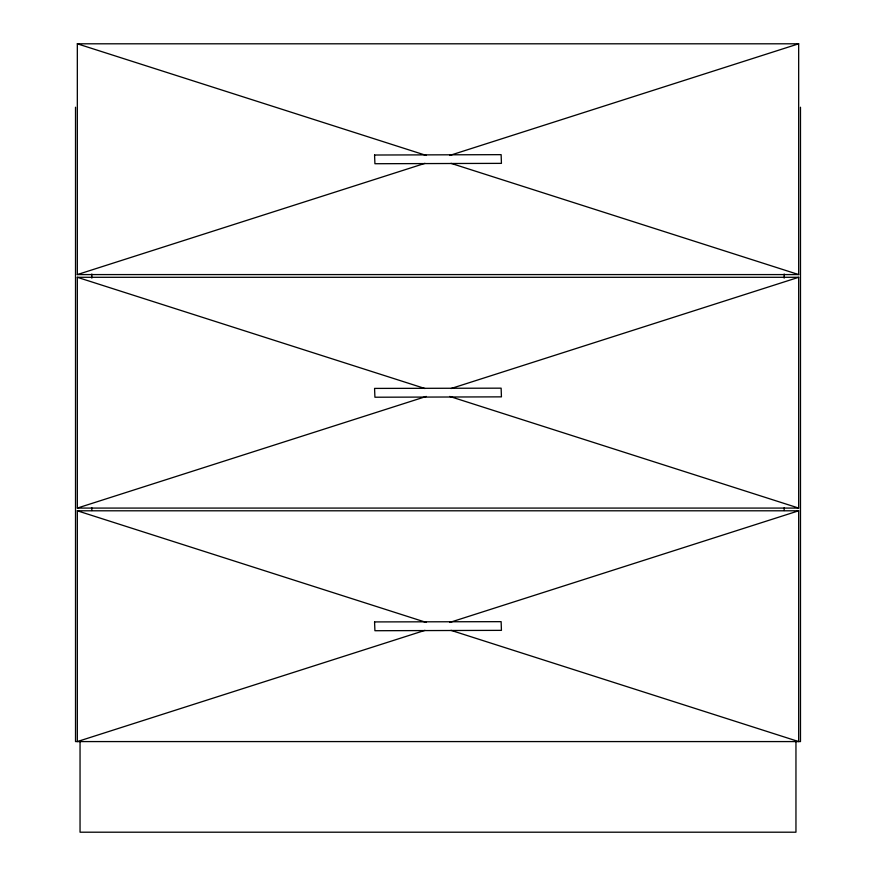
<?xml version="1.0" encoding="UTF-8"?>
<svg xmlns="http://www.w3.org/2000/svg" width="876" height="876" viewBox="0 0 876 876"><rect width="100%" height="100%" fill="white"/><g stroke="black" fill="none" stroke-linecap="round" stroke-linejoin="round"><path stroke-width="1.31" d="M77.329 274.582L798.671 274.582L798.671 43.8L77.329 43.8L77.329 274.582L424.98 163.352M449.716 155.446L798.671 43.8M77.329 508.08L798.671 508.08L798.671 277.298L77.329 277.298L77.329 508.08L426.284 396.434M451.02 388.528L798.671 277.298M424.98 630.359L77.329 741.578L77.329 510.796L798.671 510.796L798.671 741.578L451.02 630.359M449.716 622.442L798.671 510.796M77.329 43.8L426.284 155.446M451.02 163.352L798.671 274.582M77.329 277.298L424.98 388.528M449.716 396.434L798.671 508.08M77.329 510.796L426.284 622.442M800.478 107.233L800.478 741.578L75.522 741.578L75.522 107.233M795.955 741.578L795.955 832.2L80.044 832.2L80.044 741.578M784.173 274.024L784.173 278.13M784.173 507.806L784.173 510.533M91.827 274.024L91.827 278.13M91.827 507.806L91.827 510.533M374.567 155.019L374.917 163.724L501.433 163.363L501.127 154.658L374.567 155.019M374.567 388.517L374.917 397.222L501.433 396.861L501.127 388.167L374.589 388.407M374.567 622.015L374.917 630.72L501.433 630.359L501.127 621.664L374.589 621.916"/></g></svg>
